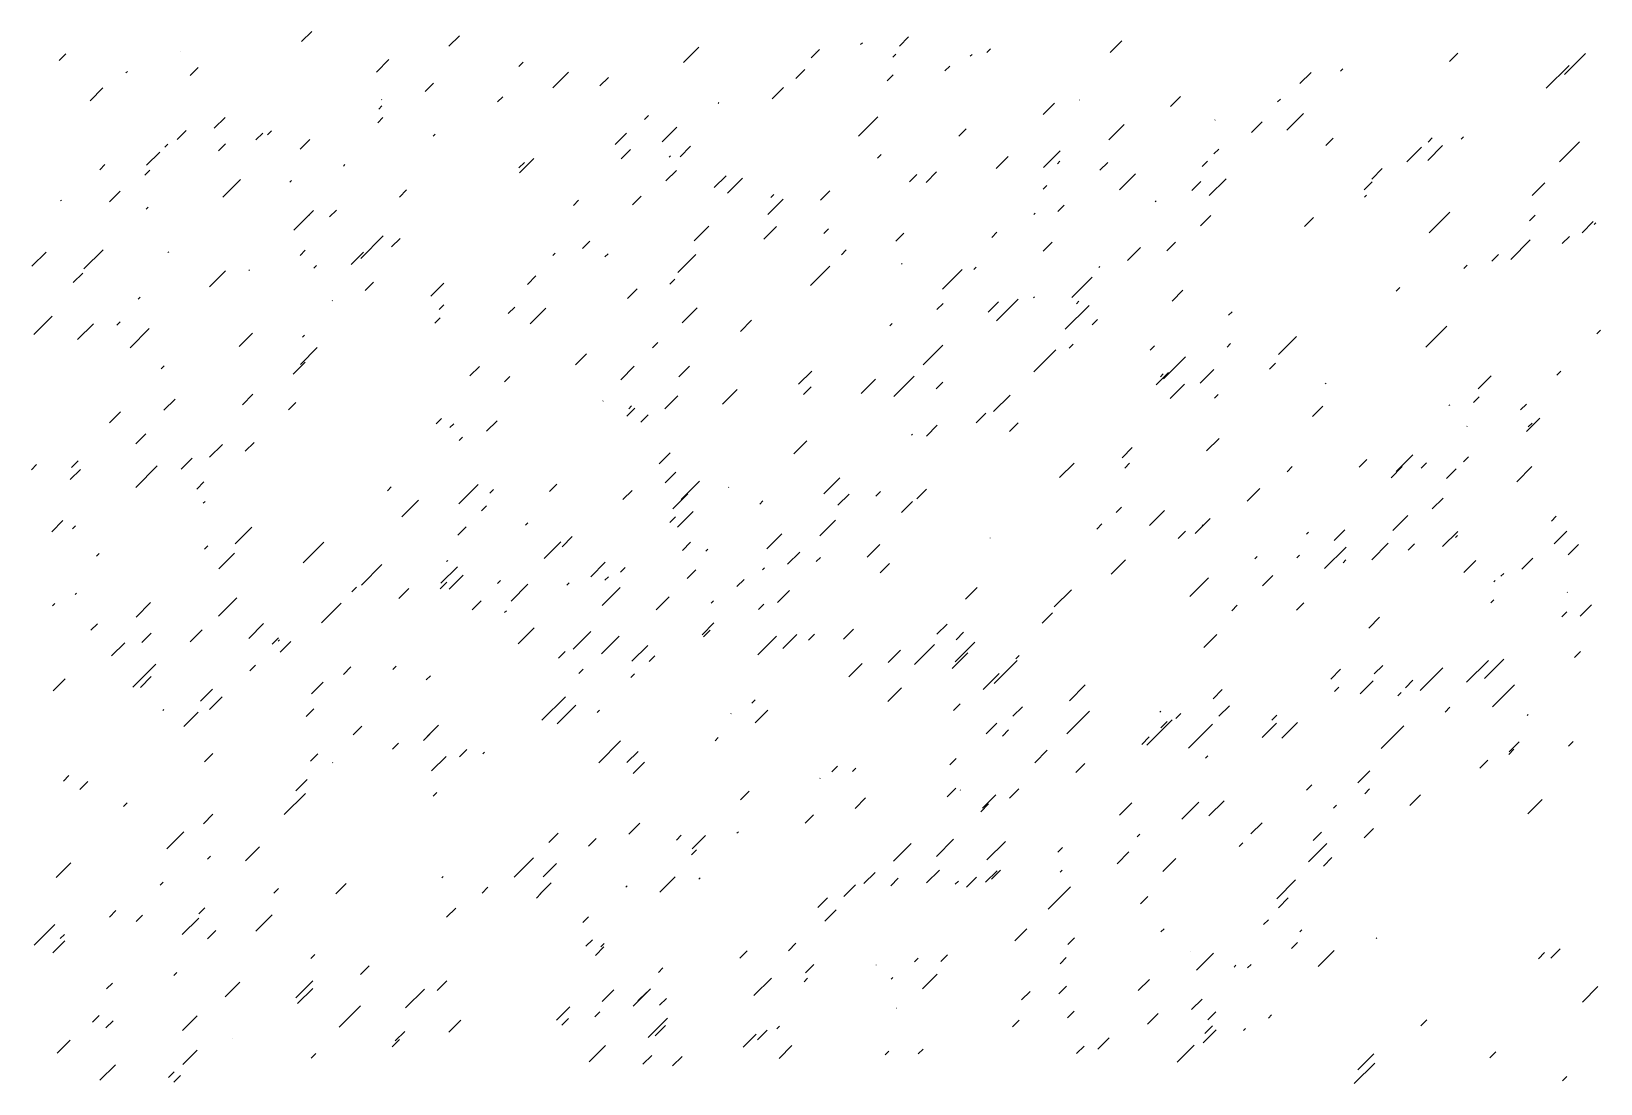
# Model space of a CAD drawing. Header units: millimetres. Extents: x -5080 to 169092, y -130394 to 7197.
# Drawn here: x 14081 to 19454, y -25438 to -21834 of the extents above; entities that cross this region are included whole.
import ezdxf

# ---------------------------------------------------------------- set-up
doc = ezdxf.new("R2010")
doc.units = ezdxf.units.MM
doc.header["$LTSCALE"] = 50
doc.layers.add('pio-Stipple', color=7, linetype='Continuous', lineweight=5)

# ---------------------------------------------------------------- blocks, each defined once
blk = doc.blocks.new('Group')
at = {"layer": 'pio-Stipple', "color": 7, "linetype": 'Continuous', "lineweight": 5, "transparency": 33554687}
for p, q in [((6561.1, 3604.5), (6526.1, 3569.5)), ((7031.3, 3553.7), (7067.3, 3589.7)), ((7834.5, 3498.2), (7886.2, 3549.9)), ((8447, 3565.4), (8440.6, 3559)), ((8604.4, 3585.4), (8573.4, 3554.4)), ((9295.6, 3532.5), (9334.7, 3571.6)), ((5719.5, 3527.9), (5696.4, 3504.8)), ((6112.1, 3535.2), (6112.3, 3535.5)), ((6825.5, 3507.7), (6782.6, 3464.9)), ((7270.5, 3483.9), (7285.8, 3499.2)), ((8299.7, 3542), (8271.2, 3513.5)), ((8287.6, 3537.2), (8287.7, 3537.3)), ((8550.9, 3516.1), (8560.7, 3525.9)), ((8816.3, 3519.1), (8822.1, 3524.9)), ((8884.9, 3545.2), (8872.3, 3532.6)), ((10485.3, 3529.9), (10457, 3501.6)), ((10922.2, 3528.7), (10850.5, 3456.9)), ((5930.4, 3467.6), (5925.1, 3462.3)), ((6145.4, 3453.7), (6172.8, 3481.1)), ((7441, 3465.3), (7387.4, 3411.7)), ((7577.2, 3447.1), (7547.8, 3417.7)), ((8249.2, 3473.5), (8218.8, 3443)), ((8552, 3455.3), (8531.6, 3434.9)), ((8745.7, 3485.7), (8729.6, 3469.5)), ((9982.8, 3464.2), (9944.2, 3425.6)), ((10091.8, 3476.6), (10083.6, 3468.5)), ((10788, 3409.5), (10866.2, 3487.7)), ((5802.3, 3367.2), (5846.5, 3411.4)), ((6977.8, 3427.1), (6949.7, 3399)), ((8176.6, 3411.9), (8137.6, 3373)), ((6791.1, 3338.6), (6801.6, 3349)), ((6801.2, 3370.7), (6800.7, 3370.2)), ((7197.8, 3362.9), (7215.6, 3380.7)), ((7952.6, 3357.7), (7955.5, 3360.6)), ((9104.9, 3358.4), (9065.8, 3319.3)), ((9190.7, 3369.7), (9190.3, 3369.4)), ((9501.5, 3346.8), (9536, 3381.3)), ((9877.8, 3372.7), (9868, 3362.9)), ((6264.4, 3309.8), (6227.6, 3273)), ((6787.1, 3291.2), (6804.9, 3309)), ((7714.4, 3316.1), (7700.5, 3302.2)), ((8499.5, 3311.8), (8433.8, 3246.2)), ((9290.6, 3232.9), (9343.6, 3286)), ((9653.8, 3300.1), (9654.9, 3301.2)), ((9815.3, 3294.8), (9779.2, 3258.7)), ((9957.6, 3322.9), (9900.5, 3265.8)), ((6100.9, 3233.8), (6131.9, 3264.8)), ((6370.4, 3232.7), (6393.6, 3256)), ((6409.7, 3249.8), (6424.1, 3264.2)), ((6521.7, 3200.6), (6555.2, 3234)), ((6976.8, 3245.7), (6983.5, 3252.3)), ((7600.4, 3216.7), (7639.4, 3255.7)), ((7760.8, 3225.9), (7811.3, 3276.4)), ((8777, 3245.8), (8802, 3270.9)), ((10033.2, 3213.5), (10058.7, 3239)), ((10383.4, 3225.5), (10397.7, 3239.9)), ((10496.4, 3235.6), (10504.5, 3243.8)), ((10833.4, 3157.3), (10902.5, 3226.4)), ((5996, 3146.1), (6041.2, 3191.3)), ((6068.7, 3218.3), (6058.6, 3208.2)), ((6266.4, 3219.2), (6242.2, 3195)), ((7652.9, 3199.9), (7621.2, 3168.2)), ((7790.1, 3178), (7785.4, 3173.2)), ((7822.4, 3175.3), (7858.6, 3211.5)), ((8511.6, 3182.9), (8498.7, 3170.1)), ((8905.1, 3135), (8945.7, 3175.7)), ((9124.1, 3195.7), (9067.1, 3138.8)), ((9666.9, 3201.1), (9650.6, 3184.7)), ((10310.7, 3157.2), (10361.7, 3208.2)), ((10382.4, 3162.4), (10433.2, 3213.2)), ((5835.6, 3130.7), (5852.9, 3148.1)), ((6007.1, 3129.4), (5989.8, 3112.1)), ((6675.1, 3148.7), (6669.6, 3143.2)), ((7289.6, 3155.6), (7270.8, 3136.8)), ((7272.5, 3119.9), (7321.4, 3168.8)), ((7773.9, 3092.5), (7809.8, 3128.3)), ((8664.9, 3087.5), (8700.8, 3123.4)), ((9123.1, 3159.8), (9114.3, 3151.1)), ((9260.3, 3128.8), (9287, 3155.5)), ((9382.4, 3117), (9327.1, 3061.7)), ((9628.6, 3159.7), (9610.5, 3141.6)), ((10190.6, 3098.7), (10226.5, 3134.5)), ((6257.3, 3037.2), (6317.7, 3097.5)), ((6492.4, 3094.2), (6486.8, 3088.6)), ((7979.8, 3109.9), (7939.3, 3069.4)), ((7984.8, 3050.3), (8036.7, 3102.2)), ((8632.7, 3114.3), (8607.5, 3089.1)), ((9078.7, 3077), (9066, 3064.4)), ((9605.4, 3089.9), (9574.6, 3059.1)), ((9634.6, 3042.3), (9692, 3099.6)), ((10165.4, 3062.2), (10191.9, 3088.7)), ((10740.6, 3042.3), (10783.9, 3085.6)), ((5704.4, 3026.6), (5701.5, 3023.8)), ((5868.8, 3021), (5905.4, 3057.6)), ((6861.8, 3036.9), (6886.3, 3061.5)), ((7457.1, 3008.7), (7474.9, 3026.5)), ((7659.9, 3010.7), (7689.7, 3040.5)), ((8175.5, 3030.3), (8123, 2977.8)), ((8143.3, 3045.8), (8132.8, 3035.3)), ((8303.7, 3026.9), (8335.7, 3058.9)), ((9138.2, 3009.4), (9116.4, 2987.6)), ((9449, 3020.6), (9452.3, 3024)), ((10166.4, 3036.8), (10172.9, 3043.3)), ((6001, 3002.4), (5994.3, 2995.7)), ((6500.5, 2923.2), (6567.9, 2990.6)), ((6552, 2975.2), (6547.2, 2970.4)), ((6645.8, 2992.2), (6622.7, 2969.1)), ((9038.3, 2982.2), (9033.9, 2977.9)), ((9639.7, 2973.8), (9604, 2938.1)), ((9960.6, 2936.1), (9991.1, 2966.6)), ((10458, 2985.9), (10386.9, 2914.8)), ((10731.5, 2956.2), (10750.9, 2975.6)), ((6806.3, 2904.1), (6729.1, 2826.9)), ((7870.8, 2886.7), (7921.1, 2937)), ((8152.3, 2936.5), (8108.9, 2893)), ((8314.8, 2911.8), (8331.1, 2928.1)), ((8588.2, 2913.4), (8561.4, 2886.5)), ((8907.1, 2916.5), (8889.4, 2898.8)), ((10867.7, 2902.3), (10843.3, 2878)), ((10911.1, 2914.9), (10949, 2952.9)), ((10958.5, 2948.9), (10952.3, 2942.7)), ((5651.9, 2848.6), (5603.5, 2800.2)), ((5781, 2790.9), (5846.9, 2856.8)), ((6071.7, 2850), (6068.3, 2846.7)), ((6538.9, 2854.9), (6521.2, 2837.2)), ((6696.3, 2806.1), (6739, 2848.8)), ((6863.8, 2895.2), (6834.8, 2866.3)), ((7513.6, 2886.1), (7488, 2860.6)), ((8391.5, 2856), (8374.7, 2839.2)), ((9096.8, 2883.1), (9065.3, 2851.6)), ((9398.5, 2863.8), (9354.4, 2819.7)), ((9518.6, 2883), (9488.6, 2853.1)), ((10733.5, 2890.1), (10667.1, 2823.7)), ((6568.1, 2793.6), (6577.6, 2803.1)), ((7394.5, 2845), (7386.4, 2836.9)), ((7576.2, 2842.9), (7565.4, 2832.2)), ((7876.9, 2840.5), (7814.7, 2778.3)), ((8269.4, 2734.5), (8335, 2800.1)), ((8583.2, 2809.7), (8581.1, 2807.6)), ((8836.5, 2796.5), (8828.5, 2788.6)), ((9259.3, 2799.6), (9255.9, 2796.3)), ((10506.5, 2792.6), (10517.7, 2803.8)), ((10602.3, 2818), (10624.7, 2840.3)), ((5744.7, 2744.4), (5777.3, 2776.9)), ((6266.4, 2784.1), (6211.4, 2729.1)), ((6348.1, 2787.5), (6345.7, 2785.1)), ((6772.9, 2746), (6743.7, 2716.7)), ((7013.1, 2741.8), (6968.6, 2697.3)), ((7299.7, 2738.2), (7328.6, 2767.2)), ((7787, 2739.2), (7804.1, 2756.3)), ((8788, 2789.1), (8720.9, 2721.9)), ((9164.4, 2693.1), (9234, 2762.7)), ((5966.7, 2687.7), (5973.7, 2694.6)), ((7676, 2722.7), (7643, 2689.6)), ((8979.7, 2687.1), (8905.8, 2613.2)), ((9032.2, 2691.7), (9035.6, 2695.1)), ((9507.5, 2681), (9544.4, 2717.9)), ((10286.5, 2726.9), (10274.3, 2714.7)), ((6632.7, 2682.6), (6631.7, 2681.6)), ((7014.1, 2668.3), (6997.3, 2651.5)), ((7234.1, 2638.4), (7256.2, 2660.5)), ((7308.7, 2603.2), (7362.6, 2657)), ((7880.9, 2657.9), (7829.9, 2606.9)), ((8701.2, 2651.5), (8722.8, 2673.1)), ((8877.8, 2642.6), (8913.3, 2678.1)), ((9222.9, 2666), (9141.3, 2584.3)), ((9179.5, 2671.6), (9188.4, 2680.4)), ((9700.2, 2632.3), (9712.3, 2644.3)), ((5673.1, 2629.7), (5610.2, 2566.8)), ((5759.8, 2548.8), (5813.6, 2602.5)), ((5894, 2598), (5905.9, 2609.9)), ((6005, 2587.3), (5939.1, 2521.3)), ((7001, 2623.8), (6982.8, 2605.6)), ((8029.2, 2577), (8067.5, 2615.3)), ((8548.9, 2603.8), (8540.7, 2595.6)), ((9233, 2599), (9251.7, 2617.7)), ((10376.3, 2522.6), (10448.4, 2594.7)), ((10961.5, 2568.7), (10974.4, 2581.6)), ((6358.2, 2571.2), (6312.7, 2525.7)), ((6536.8, 2564.4), (6529.4, 2557)), ((7746.7, 2539.2), (7728.5, 2521)), ((8722.4, 2529.7), (8654.8, 2462.1)), ((9155.3, 2519.2), (9169, 2532.8)), ((9446.9, 2527.1), (9432.6, 2512.8)), ((9695.2, 2523.3), (9707.4, 2535.5)), ((9871.7, 2498.4), (9933.1, 2559.8)), ((6580.2, 2521.7), (6522.5, 2463.9)), ((7464.1, 2462), (7501.8, 2499.7)), ((9108.9, 2513.6), (9034.1, 2438.8)), ((9478.2, 2414.6), (9553.1, 2489.5)), ((6056.5, 2459.5), (6045.3, 2448.3)), ((6538.8, 2471.4), (6497.5, 2430)), ((7135.2, 2457.3), (7102.7, 2424.9)), ((7240.1, 2423.1), (7221.1, 2404.1)), ((7619.5, 2411.5), (7665.6, 2457.6)), ((7854.6, 2458.2), (7818.4, 2422)), ((8228, 2396.3), (8273.1, 2441.4)), ((8553.9, 2354), (8623.6, 2423.7)), ((9453, 2394.5), (9495.1, 2436.6)), ((9476.2, 2431.2), (9467, 2422)), ((9649.7, 2446), (9603.7, 2399.9)), ((9861.6, 2468.5), (9840.8, 2447.6)), ((10599.3, 2424.9), (10555.1, 2380.7)), ((10838.4, 2440.3), (10824.7, 2426.6)), ((8018.1, 2377.5), (7968.3, 2327.7)), ((8245.1, 2360.9), (8271.2, 2386.9)), ((8491.3, 2413.7), (8442.4, 2364.7)), ((8699.2, 2380.1), (8722, 2403)), ((9549.8, 2396.6), (9500.4, 2347.1)), ((10034.2, 2400), (10031.1, 2396.9)), ((6093.8, 2345.3), (6055.3, 2306.8)), ((6323.9, 2325.7), (6359.6, 2361.5)), ((6506.5, 2333.2), (6481.7, 2308.4)), ((7559, 2339.5), (7557.5, 2338)), ((7668, 2314.1), (7640.2, 2286.3)), ((7646.8, 2312.3), (7656.3, 2321.9)), ((7815.3, 2356.2), (7770.7, 2311.6)), ((8896, 2302.5), (8952.7, 2359.2)), ((9664.9, 2360.6), (9652.3, 2348)), ((9987.8, 2285.3), (10023, 2320.6)), ((10455, 2323.4), (10457.7, 2326.1)), ((10538.7, 2333.6), (10558.7, 2353.5)), ((10720.3, 2328.2), (10700.2, 2308.1)), ((5868.8, 2264), (5906.7, 2301.9)), ((6987.8, 2261), (7005.8, 2278.9)), ((7047.4, 2260.7), (7034.7, 2248)), ((7159.4, 2235), (7195.7, 2271.3)), ((7688.1, 2266), (7713.1, 2291)), ((8869.7, 2296.8), (8836.3, 2263.4)), ((8979.7, 2263.6), (8950.1, 2234)), ((10765.8, 2279.6), (10720.8, 2234.7)), ((10726.4, 2249.8), (10739.6, 2263)), ((5958.6, 2191.6), (5992.8, 2225.7)), ((7066.5, 2203.3), (7078.1, 2214.9)), ((8618.5, 2225.4), (8614.4, 2221.4)), ((8703.2, 2255.4), (8665.8, 2218)), ((9625.5, 2168.3), (9667.9, 2210.7)), ((10517.5, 2252.7), (10516.5, 2251.7)), ((6255.3, 2189.9), (6211.6, 2146.2)), ((6364.2, 2197), (6333.7, 2166.5)), ((7750.7, 2123.9), (7788.4, 2161.7)), ((8256.2, 2201.9), (8211.9, 2157.6)), ((9335.9, 2143.9), (9371, 2179)), ((10331.9, 2154.4), (10274.8, 2097.4)), ((5601.4, 2103.5), (5618.6, 2120.8)), ((5734.6, 2069.4), (5769.5, 2104.3)), ((5761.8, 2133.4), (5739.3, 2110.9)), ((5958.6, 2042.2), (6032.6, 2116.3)), ((6114, 2105.7), (6151.6, 2143.3)), ((9171.4, 2126.1), (9122, 2076.6)), ((9345, 2108.6), (9361.6, 2125.2)), ((9901, 2096.5), (9918.2, 2113.8)), ((10173.4, 2138.5), (10147.5, 2112.5)), ((10295.5, 2114.2), (10257, 2075.7)), ((10378.3, 2126.4), (10359.9, 2108.1)), ((10480.2, 2106.1), (10447.1, 2073)), ((10505.4, 2130.7), (10522.2, 2147.5)), ((10687, 2062.3), (10739.4, 2114.7)), ((6167.5, 2036.9), (6192.1, 2061.6)), ((6820.3, 2030.8), (6833.8, 2044.3)), ((7065.5, 1986.8), (7131.3, 2052.5)), ((7375.3, 2028.9), (7400.5, 2054)), ((7771.9, 2058.3), (7808.1, 2094.5)), ((7826.4, 2001.9), (7889, 2064.5)), ((7988.8, 2042.8), (7989.7, 2043.8)), ((8314.7, 2021), (8369.2, 2075.5)), ((6189.7, 1988.4), (6196.2, 1994.9)), ((6869.8, 1942.4), (6926.4, 1999)), ((7183.6, 2035.6), (7170.6, 2022.6)), ((7626.6, 2000.8), (7658.4, 2032.6)), ((7848.6, 2020.3), (7797.3, 1969.1)), ((8105.9, 1996.3), (8095.4, 1985.8)), ((8363.2, 1981.7), (8401.1, 2019.6)), ((8508.5, 2028.5), (8493.2, 2013.3)), ((8618.5, 1994.1), (8581.2, 1956.8)), ((8632.6, 2003.7), (8665.9, 2037)), ((9807.1, 2039.5), (9763.8, 1996.2)), ((10434.8, 2006.1), (10398.2, 1969.5)), ((7159.4, 1979.1), (7142.4, 1962.1)), ((7788, 1922.9), (7807.1, 1942)), ((7814.2, 1907.1), (7867, 1959.8)), ((9333.9, 1975), (9315.8, 1957)), ((9481.2, 1963.8), (9430.2, 1912.8)), ((9586.1, 1884.7), (9637.2, 1935.8)), ((10263.2, 1894.8), (10314.7, 1946.3)), ((10822.2, 1943.9), (10805.9, 1927.5)), ((5671, 1890.8), (5709.4, 1929.2)), ((5752.7, 1911.6), (5741.7, 1900.5)), ((6356.2, 1906.3), (6299.1, 1849.2)), ((7061.5, 1878.7), (7090, 1907.2)), ((7293.6, 1913.7), (7301.7, 1921.8)), ((8170.4, 1884.1), (8119.1, 1832.7)), ((8355.1, 1930.5), (8301.2, 1876.6)), ((9249.1, 1899.7), (9267.1, 1917.7)), ((9552.8, 1893.3), (9527.4, 1867.8)), ((9610.4, 1911.7), (9613.2, 1914.5)), ((9974.6, 1889.4), (9967.4, 1882.2)), ((10062.4, 1861.4), (10098.2, 1897.3)), ((10485.2, 1892.1), (10433.1, 1840.1)), ((10815.2, 1849.5), (10858.7, 1893)), ((6194.7, 1831), (6206, 1842.3)), ((6531.7, 1784), (6602.9, 1855.1)), ((7414.7, 1856.8), (7357.7, 1799.8)), ((7418.7, 1839.3), (7453.5, 1874.1)), ((7830.4, 1827.2), (7858.4, 1855.2)), ((7917.2, 1830.9), (7911.1, 1824.8)), ((8506.4, 1847.7), (8463.2, 1804.4)), ((8883.8, 1869.3), (8884.1, 1869.5)), ((10102.8, 1838.5), (10029.5, 1765.2)), ((10190.6, 1795), (10247.2, 1851.7)), ((10315.7, 1828.1), (10337.7, 1850)), ((10477.1, 1871.3), (10484.2, 1878.4)), ((10863.6, 1812.2), (10899.1, 1847.7)), ((5833.5, 1816.7), (5824.2, 1807.5)), ((6243.1, 1763.7), (6296.6, 1817.2)), ((6731.5, 1708.3), (6801.7, 1778.5)), ((7023.1, 1788.6), (7027.4, 1792.9)), ((7516.6, 1736.4), (7566.5, 1786.3)), ((8232, 1821.4), (8190.8, 1780.1)), ((8288.5, 1788.7), (8303, 1803.2)), ((8539.7, 1782.1), (8507.5, 1749.9)), ((9298.6, 1745.5), (9348.2, 1795.1)), ((9791, 1798.7), (9798.9, 1806.6)), ((9934.3, 1801.8), (9942.9, 1810.4)), ((10092.7, 1784.6), (10102.5, 1794.4)), ((10546.8, 1792.3), (10506.4, 1751.9)), ((10704.2, 1762.8), (10742.3, 1800.9)), ((7002.9, 1714.3), (7059.9, 1771.2)), ((7032.2, 1694.2), (7080, 1741.9)), ((7197.7, 1714), (7207.9, 1724.2)), ((7577.1, 1737), (7565.3, 1725.2)), ((7634.6, 1768.3), (7619, 1752.6)), ((7846.5, 1730.4), (7876.5, 1760.4)), ((8017, 1703), (8042, 1727.9)), ((8104.8, 1760.3), (8111.8, 1767.3)), ((9568, 1668.9), (9631.8, 1732.8)), ((9817.2, 1706), (9852.3, 1741.2)), ((10613.4, 1723.9), (10608.4, 1718.9)), ((10642.6, 1748.1), (10632.8, 1738.3)), ((5755.8, 1680.5), (5751.4, 1676.1)), ((6698.2, 1684.7), (6714.6, 1701.1)), ((6859.7, 1662.8), (6893.5, 1696.7)), ((7024.1, 1718.8), (7001.3, 1695.9)), ((7301.6, 1711.4), (7243.9, 1653.7)), ((7434.8, 1707.9), (7442.6, 1715.7)), ((7555.9, 1638.6), (7617.8, 1700.5)), ((7740.6, 1623.4), (7785.1, 1667.9)), ((8196.7, 1689.4), (8156.2, 1649)), ((8839.4, 1700.4), (8799.5, 1660.4)), ((9103.8, 1633.6), (9162.6, 1692.4)), ((10859.6, 1682.6), (10861, 1684)), ((5674, 1637.2), (5681.4, 1644.7)), ((5959.6, 1598.2), (6009.7, 1648.4)), ((6242.1, 1601.3), (6305.3, 1664.5)), ((6595.3, 1579.1), (6662, 1645.8)), ((7141.2, 1654), (7111, 1623.9)), ((7228, 1620), (7221.7, 1613.8)), ((7937.3, 1654.3), (7929.3, 1646.3)), ((8090.7, 1624.2), (8109.4, 1642.9)), ((9062.4, 1578), (9098, 1613.5)), ((9730.4, 1639), (9711.8, 1620.4)), ((9958.5, 1647.1), (9933.1, 1621.8)), ((10598.2, 1647.4), (10608.7, 1657.9)), ((10841.4, 1599), (10858.6, 1616.2)), ((10943.3, 1640.8), (10904.8, 1602.3)), ((5827.4, 1575.4), (5805.4, 1553.4)), ((6396.5, 1576.2), (6345.6, 1525.4)), ((7268.3, 1507.3), (7323.2, 1562.2)), ((7938.3, 1578.4), (7898, 1538.1)), ((8702.2, 1540.6), (8736.5, 1574.9)), ((10217.8, 1598.6), (10180.3, 1561.1)), ((5875.8, 1465.9), (5920.8, 1510.9)), ((6012, 1544), (5979.9, 1511.8)), ((6145.2, 1514.4), (6186, 1555.1)), ((6425.8, 1506.1), (6447, 1527.4)), ((6451, 1521.1), (6445.9, 1516)), ((6453, 1478.1), (6489.7, 1514.8)), ((7457, 1489.2), (7517.1, 1549.3)), ((7613.4, 1532.9), (7553.2, 1472.7)), ((7925.2, 1553.3), (7902.9, 1531)), ((8152.3, 1532.9), (8089, 1469.6)), ((8174.4, 1491.2), (8222.2, 1538.9)), ((8262.2, 1519.3), (8283.1, 1540.1)), ((8382.3, 1523.5), (8416, 1557.2)), ((8764.7, 1445.9), (8831.2, 1512.3)), ((8767.8, 1521.3), (8793.1, 1546.6)), ((9615.4, 1494.4), (9660, 1539)), ((7428.8, 1480.6), (7406.4, 1458.2)), ((7657.8, 1447.9), (7711.6, 1501.6)), ((7736.5, 1466.4), (7716.3, 1446.2)), ((8577.1, 1485.5), (8534.8, 1443.2)), ((8625.5, 1435.8), (8693.9, 1504.2)), ((8754.7, 1422.7), (8808.1, 1476.2)), ((8983.7, 1467.5), (8972, 1455.8)), ((10577, 1388.4), (10643.1, 1454.5)), ((10884.8, 1460.8), (10905, 1481)), ((6027.2, 1436.9), (5948.7, 1358.4)), ((6369.2, 1434.3), (6349.7, 1414.7)), ((6669.9, 1402.4), (6695.7, 1428.1)), ((6850.6, 1430.2), (6839.5, 1419.1)), ((6967.6, 1397.9), (6953.5, 1383.8)), ((7490.3, 1420.1), (7476, 1405.8)), ((7665.9, 1404), (7653.5, 1391.6)), ((8400.5, 1394.4), (8445.5, 1439.4)), ((8860.6, 1351), (8915.3, 1405.7)), ((8976.6, 1450.1), (8897.5, 1370.9)), ((10050.3, 1386.1), (10083.9, 1419.8)), ((10199.6, 1404.5), (10228.4, 1433.2)), ((10357, 1347.1), (10434.2, 1424.3)), ((10515.5, 1375.3), (10590.5, 1450.3)), ((5717.4, 1387.5), (5675.6, 1345.8)), ((5974.7, 1357.9), (6011.7, 1395)), ((6221.9, 1352.2), (6180.9, 1311.1)), ((6561, 1335.8), (6600.7, 1375.5)), ((8581.1, 1356.4), (8533.8, 1309.1)), ((9209.7, 1366.4), (9155.7, 1312.4)), ((9678.9, 1350.3), (9647.5, 1318.8)), ((10078.5, 1358.6), (10063.3, 1343.4)), ((10195.6, 1380.5), (10151.3, 1336.3)), ((10306.6, 1356.8), (10332, 1382.3)), ((10604.2, 1291.5), (10679.3, 1366.6)), ((6211.8, 1282.3), (6254.7, 1325.2)), ((7429.8, 1325.9), (7349.4, 1245.5)), ((7466.1, 1296.7), (7401.9, 1232.5)), ((8068.5, 1304.3), (8080, 1315.8)), ((8758.7, 1278.2), (8782, 1301.6)), ((8994.8, 1291.7), (8962.2, 1259.1)), ((9703.2, 1294.8), (9667.3, 1259)), ((10291.4, 1340.4), (10280, 1329)), ((10441.8, 1273.1), (10458.7, 1290.1)), ((6054.4, 1282), (6051.5, 1279)), ((6123, 1223.9), (6172.5, 1273.4)), ((6541.8, 1258), (6568, 1284.2)), ((7538.7, 1272), (7546.2, 1279.5)), ((7995.8, 1266.9), (7997.6, 1268.7)), ((8079.6, 1236), (8123.4, 1279.8)), ((9146.2, 1198.7), (9224.2, 1276.8)), ((9420.6, 1160.4), (9507.5, 1247.3)), ((9469.1, 1276.9), (9464.7, 1272.6)), ((9490.2, 1241.4), (9468.7, 1219.9)), ((9536.7, 1268.8), (9519.7, 1251.8)), ((9865.6, 1262.7), (9848.6, 1245.7)), ((9882.8, 1183.5), (9936.6, 1237.3)), ((10726.3, 1264.8), (10723, 1261.4)), ((6703.2, 1195.5), (6732.9, 1225.1)), ((6965.6, 1198), (6944.1, 1176.5)), ((6995.9, 1228.2), (6957.1, 1189.4)), ((7953.4, 1186.1), (7942.8, 1175.4)), ((8870.7, 1198.5), (8907.5, 1235.3)), ((8947.4, 1212.2), (8926.1, 1190.9)), ((9403.5, 1162.2), (9429.2, 1188)), ((9563.9, 1150.3), (9645.7, 1232.1)), ((9864.6, 1235.1), (9815.3, 1185.8)), ((10222.8, 1148.3), (10300.2, 1225.7)), ((6222.9, 1131.4), (6194.5, 1103.1)), ((6582.1, 1130.5), (6557, 1105.4)), ((6837.4, 1145.9), (6858, 1166.6)), ((7092.7, 1145.6), (7067.7, 1120.6)), ((7147.2, 1130.7), (7152.6, 1136.1)), ((7543.8, 1099.9), (7619, 1175.1)), ((7640.6, 1100.8), (7678.5, 1138.6)), ((9079.6, 1142.5), (9036.7, 1099.7)), ((10659.7, 1127.7), (10677.8, 1145.8)), ((10695.1, 1171.7), (10661.1, 1137.7)), ((10864.6, 1157), (10879.9, 1172.4)), ((6632.6, 1099.4), (6633.6, 1100.4)), ((7021.1, 1121.3), (6971.4, 1071.6)), ((7701.2, 1101.9), (7661.7, 1062.5)), ((8341.9, 1068.2), (8361.6, 1087.9)), ((8424.7, 1081.1), (8413.3, 1069.7)), ((8745.6, 1092.6), (8767.6, 1114.6)), ((9208.7, 1097.1), (9177.9, 1066.4)), ((9621.4, 1115.6), (9629.1, 1123.3)), ((10560.8, 1081.5), (10588.1, 1108.7)), ((5711.3, 1037), (5730, 1055.6)), ((5766.8, 1007.8), (5794.3, 1035.2)), ((6506.5, 1004), (6545.1, 1042.6)), ((8300.6, 1045.9), (8301.8, 1047.2)), ((9967.5, 1005.7), (9985.7, 1023.9)), ((10184.5, 1071.6), (10143.4, 1030.6)), ((6467.1, 922.3), (6539.6, 994.8)), ((6976.7, 985.4), (6989.3, 998.1)), ((8029.1, 972.4), (8058.9, 1002.2)), ((8421.6, 943.3), (8457.5, 979.2)), ((8736.5, 982.6), (8766.4, 1012.6)), ((8782.9, 1006.5), (8781.6, 1005.3)), ((8904, 989.9), (8857.9, 943.8)), ((8950.4, 978.6), (8982.4, 1010.7)), ((9685, 969.8), (9633.4, 918.2)), ((10167.3, 993.6), (10183.6, 1009.9)), ((10358, 990), (10320.9, 952.9)), ((10725.3, 924.3), (10774.6, 973.6)), ((5917.2, 950.1), (5929.5, 962.5)), ((6190.6, 890.8), (6223.2, 923.4)), ((8251.1, 892.8), (8279.2, 920.9)), ((8878.7, 958.9), (8851.8, 932)), ((9369.1, 962.7), (9326.6, 920.1)), ((9540.7, 907), (9598.4, 964.7)), ((10059.3, 944.1), (10069.6, 954.4)), ((6123, 862.8), (6065.3, 805)), ((7685, 893.3), (7646.8, 855)), ((8022, 863.2), (8017, 858.1)), ((9815.1, 894.3), (9777.3, 856.4)), ((10019, 862), (9990, 833)), ((10196.6, 874.1), (10165.2, 842.8)), ((6334.9, 763.8), (6382.7, 811.6)), ((7405.5, 859), (7372.7, 826.2)), ((7535.7, 840.8), (7508.8, 813.9)), ((7810.1, 835.1), (7826.5, 851.4)), ((7863.6, 805.1), (7909.1, 850.6)), ((8613.3, 823.4), (8552.9, 763)), ((8758.7, 837.6), (8700.2, 779.1)), ((8936.2, 830.6), (8872.7, 767)), ((9132, 809.6), (9115.8, 793.4)), ((9387.3, 846.2), (9396.4, 855.3)), ((9749.5, 825.8), (9736.9, 813.2)), ((10037.1, 823.5), (9973.7, 760.1)), ((5686.1, 707.3), (5736, 757.3)), ((6204.7, 769.5), (6214.5, 779.3)), ((7320.7, 774), (7254.4, 707.7)), ((7354, 709.2), (7399.8, 755)), ((7861.6, 784.7), (7878.2, 801.3)), ((9359, 794.2), (9318.8, 754)), ((9520.5, 771.9), (9476, 727.4)), ((10054.3, 775.2), (10025.1, 746.1)), ((7006.9, 705.9), (7011.4, 710.4)), ((7806.1, 709.4), (7753, 656.3)), ((7890.9, 705.8), (7886.4, 701.3)), ((8451.9, 685.9), (8490.4, 724.4)), ((8543.7, 678.8), (8569.5, 704.6)), ((8666.8, 688.2), (8710.9, 732.2)), ((8803, 673.9), (8837.4, 708.2)), ((8908, 729.8), (8868.7, 690.5)), ((8888.8, 701.2), (8919.7, 732)), ((9131, 732), (9123.7, 724.7)), ((6042.3, 680.7), (6052.2, 690.6)), ((6431.8, 653.5), (6447.1, 668.8)), ((6679, 686.2), (6643.5, 650.7)), ((7164.3, 673.3), (7144.5, 653.5)), ((7330.8, 636.3), (7346.3, 651.8)), ((7342.9, 650.8), (7380.6, 688.4)), ((7636.6, 673.6), (7641, 678.1)), ((8423.6, 682.1), (8382.8, 641.3)), ((8775.8, 694.6), (8764.9, 683.8)), ((9159.2, 675.1), (9082.3, 598.1)), ((9865.6, 633.7), (9930.2, 698.3)), ((5890.9, 593.6), (5868.3, 571)), ((6195.6, 602.7), (6175.2, 582.3)), ((7023.1, 570.9), (7054.3, 602.2)), ((8327.8, 636.9), (8294.6, 603.7)), ((8317.7, 556.8), (8357.2, 596.3)), ((9424.6, 642), (9399.1, 616.5)), ((9904.9, 636.9), (9871.4, 603.3)), ((5611.4, 475.3), (5681.9, 545.8)), ((5981.7, 577.5), (5959.8, 555.6)), ((6117.9, 511.5), (6174.3, 567.9)), ((6370.2, 522.7), (6425.9, 578.4)), ((7509.4, 572.5), (7489.2, 552.2)), ((9837.3, 562.4), (9820.4, 545.5)), ((5716.3, 490.4), (5674.5, 448.6)), ((5714.3, 512), (5700.1, 497.8)), ((6204.7, 497.1), (6232.8, 525.2)), ((7522.5, 493.8), (7500.1, 471.3)), ((9009.9, 531), (8969.2, 490.3)), ((9150.1, 477.9), (9172.7, 500.5)), ((9469, 520.2), (9479.9, 531.1)), ((9936.2, 483.7), (9916.3, 463.8)), ((9951.3, 527.2), (9945, 520.8)), ((10208.6, 500), (10206.4, 497.8)), ((6572, 443.3), (6558.5, 429.9)), ((7532.6, 439.8), (7561.9, 469)), ((7550.8, 468.8), (7562.6, 480.7)), ((8027.1, 430.5), (8052.2, 455.6)), ((8193.6, 455.8), (8219.4, 481.6)), ((8637.5, 430.3), (8624.8, 417.5)), ((8738.4, 442.2), (8715.2, 419)), ((9123.9, 411.4), (9144.9, 432.4)), ((9568.9, 454.6), (9568.5, 454.1)), ((9648.6, 448.2), (9590.4, 390)), ((10006.8, 401.6), (10061.6, 456.4)), ((10782.8, 450.3), (10761.2, 428.8)), ((10836.3, 462.4), (10803.9, 430)), ((6099.8, 381.9), (6089.2, 371.2)), ((6757.7, 403.9), (6728.3, 374.5)), ((7748.6, 382), (7764, 397.4)), ((8280.3, 409), (8251.9, 380.5)), ((8494.3, 407.2), (8494.1, 407)), ((8652.7, 325.9), (8703.1, 376.3)), ((9719.2, 400.1), (9725.3, 406.2)), ((9777.8, 409.1), (9765.7, 397)), ((5878.8, 345.4), (5858.5, 325)), ((6314.7, 348.2), (6265, 298.5)), ((6564.9, 353.2), (6506.7, 295)), ((6564.9, 327.1), (6512.7, 274.9)), ((6882.8, 260.3), (6947.2, 324.7)), ((6990.8, 319.6), (7024, 352.8)), ((7721.3, 326.1), (7661.5, 266.3)), ((8135, 362.3), (8075, 302.3)), ((8247, 349.7), (8258.8, 361.5)), ((8545.7, 358.8), (8550.9, 364)), ((9119.9, 308.6), (9146, 334.7)), ((9391.3, 319.7), (9429.3, 357.7)), ((10965.4, 333.2), (10912.6, 280.4)), ((7596.2, 322.1), (7556.3, 282.2)), ((7708.2, 314), (7678.2, 284.1)), ((7752.6, 269.1), (7775.8, 292.4)), ((8991.7, 287.3), (9021.2, 316.8)), ((9573.9, 254.2), (9610.4, 290.7)), ((5833.4, 234.5), (5810.7, 211.8)), ((5856.6, 191.5), (5881.4, 216.3)), ((6169.4, 233.2), (6118.5, 182.3)), ((6654.7, 193.7), (6728.7, 267.7)), ((7071.5, 218), (7031, 177.5)), ((7444.8, 264.4), (7399.1, 218.7)), ((7417.6, 201.6), (7440.5, 224.5)), ((7547.8, 246.6), (7530.8, 229.7)), ((7713.2, 159.4), (7779.2, 225.4)), ((8562.9, 258.8), (8563.7, 259.7)), ((8960.4, 195.5), (8983.5, 218.5)), ((9172.3, 249.6), (9149.3, 226.5)), ((9459.9, 241.4), (9422.9, 204.5)), ((9656.7, 246.5), (9629.3, 219.1)), ((9837.3, 225.6), (9847.9, 236.2)), ((10379.2, 219.3), (10358.6, 198.7)), ((6879.8, 179.9), (6847.4, 147.6)), ((7737.4, 164.2), (7772.6, 199.4)), ((8038.1, 125.9), (8082.7, 170.5)), ((8087.6, 151.3), (8120.2, 183.8)), ((8154.2, 188.3), (8163.4, 197.5)), ((9657.7, 184.9), (9613.9, 141.1)), ((9619.3, 172.3), (9645.6, 198.6)), ((9758.6, 189.2), (9752, 182.6)), ((5690.1, 104.9), (5734.6, 149.4)), ((6169.4, 115.3), (6120.5, 66.4)), ((6288.4, 153.9), (6289.1, 154.5)), ((6861.6, 151.7), (6836.6, 126.7)), ((7566.9, 131.2), (7511, 75.3)), ((8205.6, 131.2), (8161.5, 87.1)), ((8524.5, 99.5), (8537, 112)), ((8654.7, 119.4), (8637.7, 102.4)), ((9205.6, 129.4), (9180.2, 103.9)), ((9253, 118.9), (9291.8, 157.7)), ((9524.5, 74.5), (9582.8, 132.8)), ((10615.3, 109.4), (10595.3, 89.4)), ((5888.9, 65.6), (5835.5, 12.2)), ((6575, 104.3), (6559.4, 88.6)), ((7695.1, 67.3), (7725.3, 97.6)), ((7829.3, 94.1), (7796.7, 61.5)), ((10130.9, 0.9), (10201.1, 71.1)), ((10143, 48.3), (10197.5, 102.7)), ((6090.7, 41.7), (6070.4, 21.5)), ((6088.6, 5.8), (6111.5, 28.6)), ((10844.3, 10.7), (10858.6, 25))]:
    blk.add_line(p, q, dxfattribs=at)
blk = doc.blocks.new('obj-00')
at = {"layer": 'pio-Stipple', "color": 7, "transparency": 33554687}
blk.add_blockref('Group', (0, 0), dxfattribs=at)

msp = doc.modelspace()

# ---------------------------------------------------------------- block references
at = {"layer": 'pio-Stipple', "color": 7, "transparency": 33554687}
msp.add_blockref('obj-00', (8479.6, -25438.8), dxfattribs=at)

doc.saveas('drawing.dxf')
